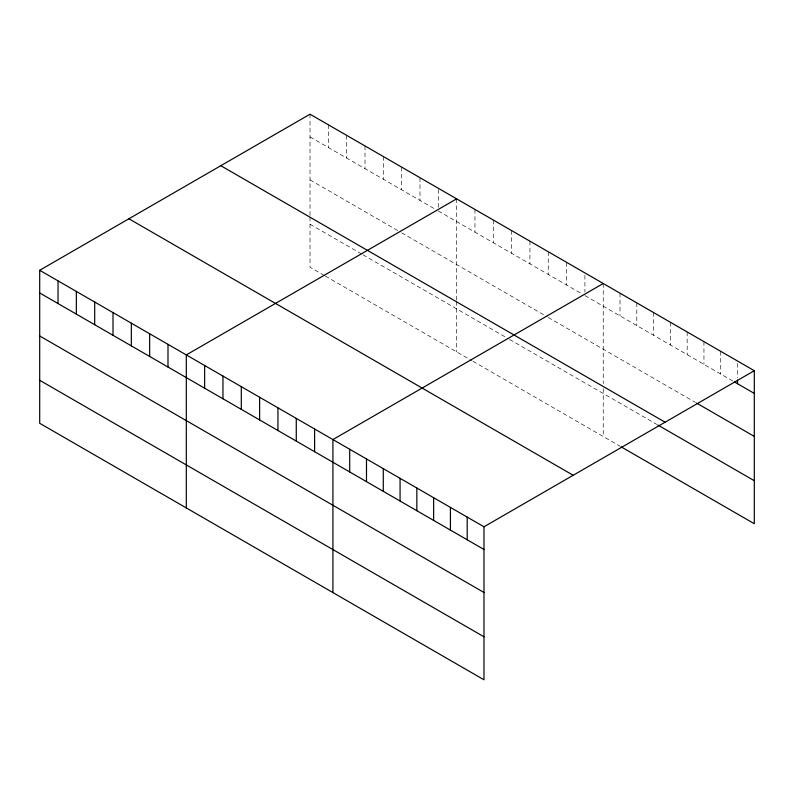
<?xml version="1.0" encoding="UTF-8"?>
<svg xmlns="http://www.w3.org/2000/svg" width="794" height="794" viewBox="0 0 794 794"><rect width="100%" height="100%" fill="white"/><g stroke="black" fill="none" stroke-linecap="round" stroke-linejoin="round"><path stroke-width="0.6" stroke-dasharray="3.97 2.98" d="M310.017 136.905L435.251 209.209M438.308 210.966L581.863 293.849M584.92 295.616L733.319 381.299M310.017 179.91L397.576 230.458M401.655 232.811L547.245 316.875M548.267 317.461L695.554 402.498M310.017 224.216L361.945 254.199M362.957 254.785L508.557 338.839M509.569 339.425L656.747 424.393M324.27 275.449L310.017 267.221L310.017 216.831M325.292 276.034L471.904 360.684M472.916 361.27L620.025 446.208M737.517 363.414L737.517 377.746M720.734 351.335L720.734 374.024M703.95 341.638L703.95 364.337M687.167 331.952L687.167 354.65M670.384 322.265L670.384 344.953M653.591 312.568L653.591 335.267M636.808 302.881L636.808 325.58M620.025 293.194L620.025 315.883M603.241 283.498L603.241 383.661M603.241 388.584L603.241 436.511M584.92 275.31L584.92 292.033M566.588 262.338L566.588 285.036M548.267 251.758L548.267 274.456M529.935 241.178L529.935 263.876M511.614 230.597L511.614 253.296M493.282 220.017L493.282 242.716M474.961 209.437L474.961 232.126M456.629 198.857L456.629 300.251M456.629 301.482L456.629 351.871M438.308 189.468L438.308 207.383M419.976 177.697L419.976 200.386M401.655 167.107L401.655 189.806M383.323 156.527L383.323 179.226M365.002 145.947L365.002 168.646M346.67 135.367L346.67 158.066M328.339 124.787L328.339 147.486M310.017 114.207L310.017 215.601"/><path stroke-width="1.19" d="M39.7 270.278L483.983 526.779L483.983 679.793L39.7 423.291L39.7 270.278L310.017 114.207L754.3 370.709L754.3 523.722L621.077 446.814M456.629 198.857L186.312 354.918L186.312 507.932M603.241 283.498L332.924 439.568L332.924 592.582M483.983 526.779L754.3 370.709M734.371 381.904L754.3 393.407M696.606 403.104L754.3 436.412M220.811 165.708L665.094 422.209M657.789 424.998L754.3 480.717M128.906 218.777L573.189 475.278M39.7 292.966L483.983 549.478M39.7 335.971L483.983 592.483M39.7 380.286L483.983 636.788M737.517 380.137L737.517 383.72M467.2 517.092L467.2 539.781M450.416 507.396L450.416 530.094M433.633 497.709L433.633 520.407M416.85 488.022L416.85 510.711M400.067 478.325L400.067 501.024M383.284 468.639L383.284 491.337M366.491 458.952L366.491 481.64M349.707 449.255L349.707 471.954M314.603 428.988L314.603 451.677M296.271 418.408L296.271 441.097M277.95 407.828L277.95 430.517M259.618 397.248L259.618 419.937M241.297 386.668L241.297 409.357M222.965 376.078L222.965 398.777M204.644 365.498L204.644 388.197M167.991 344.338L167.991 367.036M149.659 333.758L149.659 356.456M131.338 323.178L131.338 345.876M113.006 312.598L113.006 335.296M94.685 302.018L94.685 324.716M76.353 291.438L76.353 314.126M58.031 280.858L58.031 303.546"/></g></svg>
